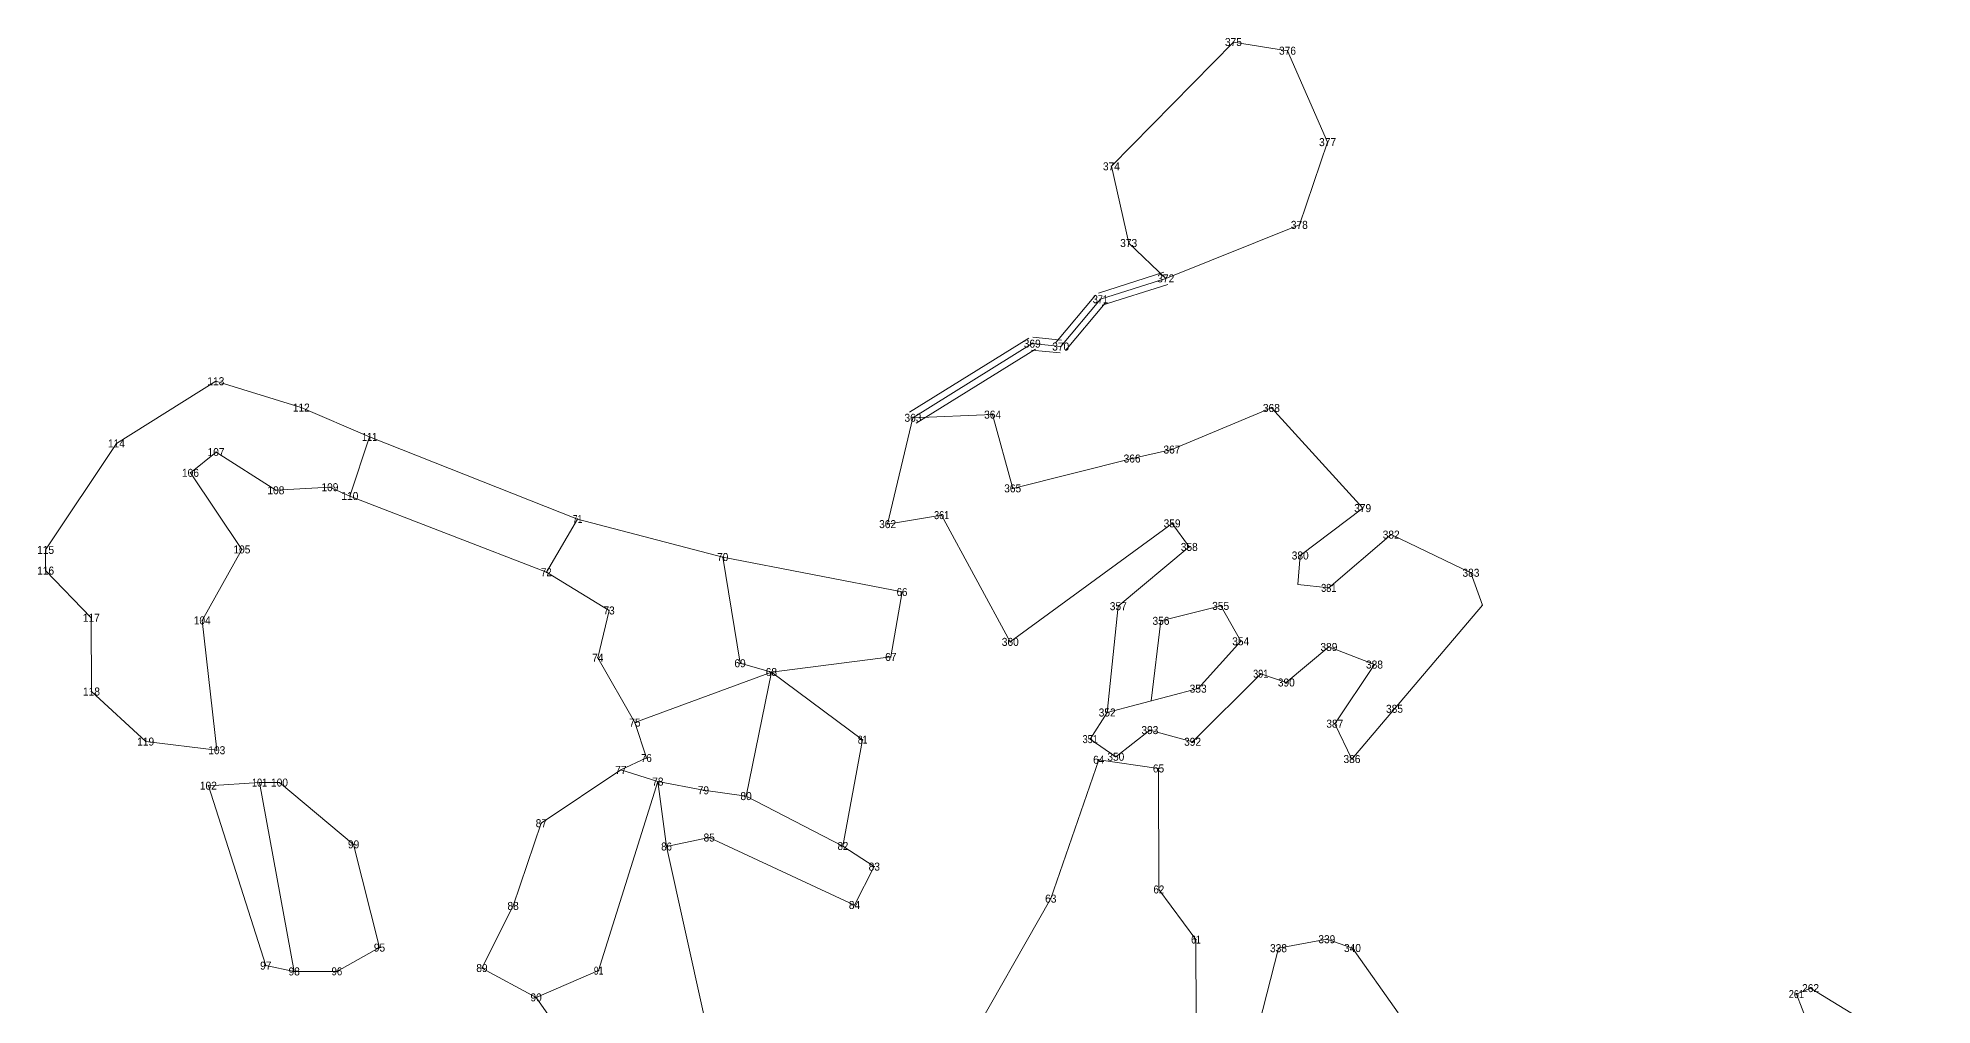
# Model space of a CAD drawing. Header units: metres. Extents: x 551040 to 556777, y 1846780 to 1849752.
# Drawn here: x 554964 to 556147, y 1849148 to 1849752 of the extents above; entities that cross this region are included whole.
import ezdxf
from ezdxf.enums import TextEntityAlignment as Align

# ---------------------------------------------------------------- set-up
doc = ezdxf.new("R2010")
doc.units = ezdxf.units.M
doc.header["$LTSCALE"] = 2
for name, color, linetype, lineweight in [('11', 7, 'Continuous', 13), ('22', 7, 'Continuous', 13), ('23', 7, 'Continuous', 13)]:
    doc.layers.add(name, color=color, linetype=linetype, lineweight=lineweight)
doc.layers.add('12', color=7, linetype='Continuous')

msp = doc.modelspace()

# ---------------------------------------------------------------- linework, layer by layer
at = {"layer": '11'}
for p, q in [((555710.93, 1849749.62), (555710.31, 1849749.62)), ((555710.62, 1849749.31), (555710.62, 1849749.93)), ((555744.72, 1849744.18), (555744.09, 1849744.18)), ((555744.4, 1849743.87), (555744.4, 1849744.49)), ((555769.75, 1849687.07), (555769.12, 1849687.07)), ((555769.44, 1849686.76), (555769.44, 1849687.38)), ((555634.72, 1849671.96), (555634.09, 1849671.96)), ((555634.4, 1849671.65), (555634.4, 1849672.27)), ((555752.11, 1849635.38), (555751.49, 1849635.38)), ((555751.8, 1849635.07), (555751.8, 1849635.69)), ((555645.5, 1849624.03), (555644.88, 1849624.03)), ((555645.19, 1849623.72), (555645.19, 1849624.35)), ((555668.67, 1849601.96), (555668.04, 1849601.96)), ((555668.36, 1849601.65), (555668.36, 1849602.28)), ((555627.82, 1849588.95), (555627.2, 1849588.95)), ((555627.51, 1849588.63), (555627.51, 1849589.26)), ((555585.24, 1849561.17), (555584.62, 1849561.17)), ((555584.93, 1849560.86), (555584.93, 1849561.48)), ((555603.02, 1849559.37), (555602.4, 1849559.37)), ((555602.71, 1849559.06), (555602.71, 1849559.68)), ((555075.24, 1849537.7), (555074.61, 1849537.7)), ((555074.92, 1849537.39), (555074.92, 1849538.01)), ((555128.6, 1849521.25), (555127.97, 1849521.25)), ((555128.28, 1849520.93), (555128.28, 1849521.56)), ((555560.48, 1849516.84), (555559.85, 1849516.84)), ((555560.17, 1849516.53), (555560.17, 1849517.15)), ((555734.64, 1849520.99), (555734.01, 1849520.99)), ((555734.33, 1849520.67), (555734.33, 1849521.3)), ((555510.72, 1849514.87), (555510.1, 1849514.87)), ((555510.41, 1849514.55), (555510.41, 1849515.18)), ((555013.13, 1849498.81), (555012.51, 1849498.81)), ((555012.82, 1849498.5), (555012.82, 1849499.12)), ((555075.35, 1849493.44), (555074.73, 1849493.44)), ((555075.04, 1849493.13), (555075.04, 1849493.75)), ((555171.3, 1849502.91), (555170.67, 1849502.91)), ((555170.98, 1849502.6), (555170.98, 1849503.23)), ((555672.5, 1849495), (555671.88, 1849495)), ((555672.19, 1849494.69), (555672.19, 1849495.31)), ((555059.39, 1849480.49), (555058.76, 1849480.49)), ((555059.08, 1849480.18), (555059.08, 1849480.8)), ((555647.64, 1849489.4), (555647.01, 1849489.4)), ((555647.32, 1849489.09), (555647.32, 1849489.72)), ((555112.74, 1849469.56), (555112.11, 1849469.56)), ((555112.42, 1849469.25), (555112.42, 1849469.87)), ((555146.5, 1849471.49), (555145.87, 1849471.49)), ((555146.18, 1849471.18), (555146.18, 1849471.81)), ((555573.04, 1849470.77), (555572.42, 1849470.77)), ((555572.73, 1849470.45), (555572.73, 1849471.08)), ((555158.95, 1849465.99), (555158.33, 1849465.99)), ((555158.64, 1849465.68), (555158.64, 1849466.31)), ((555791.68, 1849458.43), (555791.05, 1849458.43)), ((555791.36, 1849458.12), (555791.36, 1849458.74)), ((555301.17, 1849451.61), (555300.55, 1849451.61)), ((555300.86, 1849451.3), (555300.86, 1849451.92)), ((555494.9, 1849448.43), (555494.27, 1849448.43)), ((555494.59, 1849448.12), (555494.59, 1849448.74)), ((555528.65, 1849454.05), (555528.03, 1849454.05)), ((555528.34, 1849453.74), (555528.34, 1849454.36)), ((555672.63, 1849448.89), (555672, 1849448.89)), ((555672.31, 1849448.58), (555672.31, 1849449.21)), ((555091.19, 1849432.31), (555091.19, 1849432.93)), ((555683.33, 1849434.17), (555682.7, 1849434.17)), ((555683.02, 1849433.86), (555683.02, 1849434.48)), ((555809.49, 1849441.88), (555808.87, 1849441.88)), ((555809.18, 1849441.57), (555809.18, 1849442.19)), ((554968.87, 1849432.3), (554968.25, 1849432.3)), ((554968.56, 1849431.99), (554968.56, 1849432.61)), ((555091.5, 1849432.62), (555090.88, 1849432.62)), ((555391.87, 1849427.87), (555391.25, 1849427.87)), ((555391.56, 1849427.56), (555391.56, 1849428.18)), ((555752.66, 1849428.82), (555752.03, 1849428.82)), ((555752.34, 1849428.51), (555752.34, 1849429.13)), ((554968.91, 1849419.39), (554968.28, 1849419.39)), ((554968.6, 1849419.08), (554968.6, 1849419.7)), ((555281.71, 1849418.36), (555281.08, 1849418.36)), ((555281.4, 1849418.05), (555281.4, 1849418.67)), ((555859.32, 1849418.03), (555858.7, 1849418.03)), ((555859.01, 1849417.72), (555859.01, 1849418.35)), ((555503.9, 1849406.03), (555503.27, 1849406.03)), ((555503.58, 1849405.72), (555503.58, 1849406.34)), ((555638.68, 1849396.85), (555638.68, 1849397.48)), ((555702.98, 1849397.33), (555702.35, 1849397.33)), ((555702.66, 1849397.02), (555702.66, 1849397.65)), ((555770.48, 1849408.58), (555769.86, 1849408.58)), ((555770.17, 1849408.27), (555770.17, 1849408.89)), ((555866.17, 1849397.77), (555865.86, 1849397.77)), ((555866.17, 1849397.77), (555866.17, 1849398.08)), ((554997.42, 1849389.95), (554996.79, 1849389.95)), ((554997.11, 1849389.64), (554997.11, 1849390.27)), ((555066.74, 1849388.29), (555066.11, 1849388.29)), ((555066.42, 1849387.98), (555066.42, 1849388.6)), ((555320.87, 1849394.49), (555320.24, 1849394.49)), ((555320.56, 1849394.18), (555320.56, 1849394.8)), ((555638.99, 1849397.17), (555638.37, 1849397.17)), ((555665.68, 1849388.01), (555665.05, 1849388.01)), ((555665.36, 1849387.7), (555665.36, 1849388.32)), ((555571.52, 1849374.86), (555570.89, 1849374.86)), ((555571.2, 1849374.55), (555571.2, 1849375.17)), ((555715.47, 1849375.24), (555714.85, 1849375.24)), ((555715.16, 1849374.93), (555715.16, 1849375.55)), ((555313.84, 1849364.96), (555313.22, 1849364.96)), ((555313.53, 1849364.65), (555313.53, 1849365.27)), ((555402.4, 1849361.19), (555402.4, 1849361.82)), ((555496.9, 1849365.44), (555496.27, 1849365.44)), ((555496.58, 1849365.13), (555496.58, 1849365.75)), ((555770.58, 1849371.69), (555769.95, 1849371.69)), ((555770.27, 1849371.38), (555770.27, 1849372.01)), ((555402.71, 1849361.51), (555402.09, 1849361.51)), ((555422.28, 1849356.02), (555421.65, 1849356.02)), ((555421.96, 1849355.71), (555421.96, 1849356.33)), ((555727.97, 1849354.98), (555727.34, 1849354.98)), ((555727.66, 1849354.67), (555727.66, 1849355.29)), ((555799.04, 1849360.7), (555798.42, 1849360.7)), ((555798.73, 1849360.39), (555798.73, 1849361.01)), ((554997.54, 1849343.85), (554996.91, 1849343.85)), ((554997.23, 1849343.53), (554997.23, 1849344.16)), ((555688.89, 1849345.65), (555688.27, 1849345.65)), ((555688.58, 1849345.34), (555688.58, 1849345.97)), ((555743.98, 1849349.49), (555743.35, 1849349.49)), ((555743.66, 1849349.18), (555743.66, 1849349.8)), ((555632.06, 1849330.75), (555631.44, 1849330.75)), ((555631.75, 1849330.44), (555631.75, 1849331.06)), ((555811.56, 1849333.07), (555810.93, 1849333.07)), ((555811.24, 1849332.76), (555811.24, 1849333.38)), ((555337.05, 1849324.44), (555336.42, 1849324.44)), ((555336.74, 1849324.13), (555336.74, 1849324.76)), ((555621.13, 1849313.81), (555621.13, 1849314.44)), ((555658.75, 1849319.75), (555658.12, 1849319.75)), ((555658.44, 1849319.44), (555658.44, 1849320.07)), ((555774.26, 1849323.75), (555773.63, 1849323.75)), ((555773.95, 1849323.44), (555773.95, 1849324.06)), ((555031.39, 1849312.58), (555030.76, 1849312.58)), ((555031.08, 1849312.27), (555031.08, 1849312.89)), ((555075.83, 1849307.17), (555075.21, 1849307.17)), ((555075.52, 1849306.85), (555075.52, 1849307.48)), ((555343.9, 1849302.02), (555343.9, 1849302.64)), ((555479.26, 1849313.75), (555478.63, 1849313.75)), ((555478.95, 1849313.44), (555478.95, 1849314.06)), ((555621.44, 1849314.12), (555620.82, 1849314.12)), ((555637.46, 1849303.1), (555636.84, 1849303.1)), ((555637.15, 1849302.79), (555637.15, 1849303.41)), ((555685.43, 1849312.45), (555684.8, 1849312.45)), ((555685.11, 1849312.14), (555685.11, 1849312.76)), ((555328.24, 1849294.91), (555327.62, 1849294.91)), ((555327.93, 1849294.6), (555327.93, 1849295.22)), ((555344.22, 1849302.33), (555343.59, 1849302.33)), ((555626.8, 1849301.23), (555626.18, 1849301.23)), ((555626.49, 1849300.92), (555626.49, 1849301.54)), ((555664.14, 1849295.79), (555663.52, 1849295.79)), ((555663.83, 1849295.48), (555663.83, 1849296.11)), ((555784.98, 1849301.65), (555784.36, 1849301.65)), ((555784.67, 1849301.33), (555784.67, 1849301.96)), ((555070.56, 1849285.02), (555069.94, 1849285.02)), ((555070.25, 1849284.71), (555070.25, 1849285.33)), ((555102.55, 1849286.95), (555101.92, 1849286.95)), ((555102.23, 1849286.64), (555102.23, 1849287.26)), ((555114.99, 1849286.98), (555114.36, 1849286.98)), ((555114.68, 1849286.67), (555114.68, 1849287.29)), ((555351.36, 1849287.59), (555350.74, 1849287.59)), ((555351.05, 1849287.28), (555351.05, 1849287.91)), ((555379.81, 1849282.14), (555379.19, 1849282.14)), ((555379.5, 1849281.83), (555379.5, 1849282.45)), ((555406.48, 1849278.52), (555405.86, 1849278.52)), ((555406.17, 1849278.21), (555406.17, 1849278.83)), ((555278.56, 1849261.59), (555277.94, 1849261.59)), ((555278.25, 1849261.27), (555278.25, 1849261.9)), ((555161.3, 1849248.37), (555160.67, 1849248.37)), ((555160.99, 1849248.06), (555160.99, 1849248.68)), ((555356.8, 1849247.03), (555356.18, 1849247.03)), ((555356.49, 1849246.72), (555356.49, 1849247.35)), ((555383.45, 1849252.64), (555382.82, 1849252.64)), ((555383.13, 1849252.33), (555383.13, 1849252.95)), ((555466.99, 1849247.33), (555466.37, 1849247.33)), ((555466.68, 1849247.01), (555466.68, 1849247.64)), ((555486.58, 1849234.47), (555485.95, 1849234.47)), ((555486.26, 1849234.15), (555486.26, 1849234.78)), ((555664.34, 1849220.18), (555663.72, 1849220.18)), ((555664.03, 1849219.86), (555664.03, 1849220.49)), ((555260.93, 1849209.9), (555260.3, 1849209.9)), ((555260.61, 1849209.59), (555260.61, 1849210.21)), ((555474.2, 1849210.46), (555473.57, 1849210.46)), ((555473.88, 1849210.15), (555473.88, 1849210.77)), ((555596.82, 1849214.47), (555596.19, 1849214.47)), ((555596.51, 1849214.15), (555596.51, 1849214.78)), ((555687.53, 1849188.89), (555686.9, 1849188.89)), ((555687.21, 1849188.57), (555687.21, 1849189.2)), ((555769.28, 1849189.1), (555768.66, 1849189.1)), ((555768.97, 1849188.79), (555768.97, 1849189.41)), ((555106.4, 1849172.61), (555105.77, 1849172.61)), ((555106.09, 1849172.3), (555106.09, 1849172.92)), ((555177.46, 1849183.86), (555176.84, 1849183.86)), ((555177.15, 1849183.55), (555177.15, 1849184.17)), ((555739.08, 1849183.49), (555738.46, 1849183.49)), ((555738.77, 1849183.18), (555738.77, 1849183.8)), ((555785.29, 1849183.61), (555784.67, 1849183.61)), ((555784.98, 1849183.3), (555784.98, 1849183.92)), ((555124.18, 1849168.97), (555123.56, 1849168.97)), ((555123.87, 1849168.66), (555123.87, 1849169.28)), ((555150.84, 1849169.04), (555150.22, 1849169.04)), ((555150.53, 1849168.72), (555150.53, 1849169.35)), ((555241.48, 1849171.12), (555240.85, 1849171.12)), ((555241.16, 1849170.8), (555241.16, 1849171.43)), ((555314.35, 1849169.46), (555313.72, 1849169.46)), ((555314.04, 1849169.15), (555314.04, 1849169.77)), ((555275.29, 1849152.76), (555274.67, 1849152.76)), ((555274.98, 1849152.45), (555274.98, 1849153.07)), ((556062.62, 1849154.83), (556062, 1849154.83)), ((556062.31, 1849154.52), (556062.31, 1849155.15)), ((556071.5, 1849158.55), (556070.88, 1849158.55)), ((556071.19, 1849158.23), (556071.19, 1849158.86))]:
    msp.add_line(p, q, dxfattribs=at)
at = {"layer": '22'}
for p, q in [((555626.3, 1849592.76), (555667.15, 1849605.77)), ((555599.64, 1849561.94), (555624.44, 1849591.52)), ((555628.72, 1849585.14), (555669.57, 1849598.15)), ((555605.78, 1849556.8), (555630.58, 1849586.38)), ((555508.3, 1849518.27), (555582.82, 1849564.57)), ((555585.33, 1849565.15), (555603.11, 1849563.35)), ((555512.52, 1849511.47), (555587.04, 1849557.77)), ((555584.53, 1849557.19), (555602.31, 1849555.39)), ((555170.98, 1849502.91), (555128.28, 1849521.25)), ((555102.23, 1849286.95), (555123.87, 1849168.97))]:
    msp.add_line(p, q, dxfattribs=at)
for points in [[(555510.41, 1849514.87), (555584.93, 1849561.17), (555602.71, 1849559.37), (555627.51, 1849588.95), (555668.36, 1849601.96), (555645.19, 1849624.03), (555634.4, 1849671.96), (555710.62, 1849749.62), (555744.4, 1849744.18), (555769.43, 1849687.07), (555751.8, 1849635.38), (555668.36, 1849601.96)], [(555158.64, 1849465.99), (555146.18, 1849471.49), (555112.42, 1849469.56), (555075.04, 1849493.44), (555059.08, 1849480.49), (555091.19, 1849432.62), (555066.42, 1849388.29), (555075.52, 1849307.17), (555031.08, 1849312.58), (554997.23, 1849343.85), (554997.11, 1849389.95), (554968.6, 1849419.39), (554968.56, 1849432.3), (555012.82, 1849498.81), (555074.92, 1849537.7), (555128.28, 1849521.25)], [(555631.75, 1849330.75), (555638.68, 1849397.17), (555683.02, 1849434.17), (555672.31, 1849448.89), (555571.2, 1849374.86), (555528.34, 1849454.05), (555494.59, 1849448.43), (555510.41, 1849514.87), (555560.17, 1849516.84), (555572.73, 1849470.77), (555647.32, 1849489.4), (555672.19, 1849495), (555734.33, 1849520.99), (555791.36, 1849458.43), (555752.34, 1849428.82), (555750.91, 1849410.62), (555770.17, 1849408.58), (555809.18, 1849441.88), (555859.01, 1849418.03), (555866.17, 1849397.77), (555811.24, 1849333.07)], [(555300.86, 1849451.61), (555170.98, 1849502.91), (555158.64, 1849465.99), (555281.4, 1849418.36)], [(555391.56, 1849427.87), (555300.86, 1849451.61), (555281.4, 1849418.36), (555320.56, 1849394.49), (555313.53, 1849364.96), (555336.74, 1849324.44)], [(555327.93, 1849294.91), (555343.9, 1849302.33), (555336.74, 1849324.44), (555421.96, 1849356.02), (555402.4, 1849361.51), (555391.56, 1849427.87), (555503.58, 1849406.03)], [(555503.58, 1849406.03), (555496.58, 1849365.44), (555421.96, 1849356.02), (555478.95, 1849313.75), (555466.68, 1849247.33), (555406.17, 1849278.52), (555421.96, 1849356.02)], [(555637.15, 1849303.1), (555621.13, 1849314.12), (555631.75, 1849330.75), (555688.58, 1849345.65), (555715.16, 1849375.24), (555702.66, 1849397.33), (555665.36, 1849388.01), (555659.22, 1849337.95)], [(555770.27, 1849371.69), (555743.66, 1849349.49), (555727.66, 1849354.98), (555685.11, 1849312.45), (555658.44, 1849319.75), (555637.15, 1849303.1)], [(555811.24, 1849333.07), (555784.67, 1849301.65), (555773.95, 1849323.75), (555798.73, 1849360.7), (555770.27, 1849371.69)], [(555274.98, 1849152.76), (555241.16, 1849171.12), (555260.61, 1849209.9), (555278.25, 1849261.59), (555327.93, 1849294.91), (555351.05, 1849287.59)], [(555576.09, 1849095.96), (555600.28, 1849133.33), (555687.35, 1849139.09), (555687.21, 1849188.89), (555664.03, 1849220.18), (555663.83, 1849295.79), (555626.49, 1849301.23), (555596.51, 1849214.47), (555543.41, 1849121.23)], [(555351.05, 1849287.59), (555314.04, 1849169.46), (555274.98, 1849152.76), (555321.36, 1849086.49), (555360.46, 1849088.43), (555379.87, 1849141.97), (555356.49, 1849247.03)], [(555406.17, 1849278.52), (555379.5, 1849282.14), (555351.05, 1849287.59), (555356.49, 1849247.03), (555383.13, 1849252.64)], [(555466.68, 1849247.33), (555486.26, 1849234.47), (555473.88, 1849210.46), (555383.13, 1849252.64)], [(555726.46, 1849135.5), (555738.77, 1849183.49), (555768.97, 1849189.1), (555784.98, 1849183.61), (555813.52, 1849143.11), (555769.21, 1849096.89)], [(556140.76, 1849062.83), (556122.96, 1849070.15), (556162.03, 1849085.01), (556122.86, 1849110.73), (556096.2, 1849108.81), (556069.51, 1849121.65), (556069.47, 1849136.41), (556062.31, 1849154.83), (556071.19, 1849158.55), (556110.35, 1849134.67), (556137.03, 1849129.21), (556154.76, 1849142.17), (556195.75, 1849099.86)]]:
    msp.add_lwpolyline(points, dxfattribs=at)
msp.add_lwpolyline([(555070.25, 1849285.02), (555102.23, 1849286.95), (555114.68, 1849286.98), (555160.99, 1849248.37), (555177.15, 1849183.86), (555150.53, 1849169.04), (555123.87, 1849168.97), (555106.09, 1849172.61)], close=True, dxfattribs=at)
at = {"layer": '23'}
msp.add_lwpolyline([(555865.91, 1849397.77), (555866.17, 1849397.77), (555866.17, 1849398.07)], dxfattribs=at)

# ---------------------------------------------------------------- texts
at = {"layer": '12'}
for s, width, p in [('375', 0.95, (555710.62, 1849747.12)), ('376', 0.95, (555744.395, 1849741.68)), ('377', 0.95, (555769.43, 1849684.57)), ('374', 0.95, (555634.4, 1849669.46)), ('378', 0.95, (555751.8, 1849632.88)), ('373', 0.95, (555645.19, 1849621.53)), ('372', 0.95, (555668.355, 1849599.46)), ('371', 0.85, (555627.515, 1849586.45)), ('369', 0.95, (555584.93, 1849558.67)), ('370', 0.95, (555602.71, 1849556.87)), ('113', 0.95, (555074.92, 1849535.2)), ('112', 0.95, (555128.275, 1849518.75)), ('363', 0.95, (555510.41, 1849512.37)), ('364', 0.95, (555560.17, 1849514.34)), ('368', 0.95, (555734.33, 1849518.49)), ('111', 0.85, (555170.985, 1849500.41)), ('114', 0.95, (555012.82, 1849496.31)), ('107', 0.95, (555075.04, 1849490.94)), ('366', 0.95, (555647.315, 1849486.9)), ('367', 0.95, (555672.19, 1849492.5)), ('106', 0.95, (555059.075, 1849477.99)), ('108', 0.95, (555112.42, 1849467.06)), ('109', 0.95, (555146.18, 1849468.99)), ('110', 0.95, (555158.64, 1849463.49)), ('365', 0.95, (555572.73, 1849468.27)), ('361', 0.85, (555528.345, 1849451.55)), ('379', 0.95, (555791.36, 1849455.93)), ('71', 0.8, (555300.865, 1849449.11)), ('362', 0.95, (555494.585, 1849445.93)), ('359', 0.95, (555672.31, 1849446.39)), ('115', 0.95, (554968.56, 1849429.8)), ('105', 0.95, (555091.19, 1849430.12)), ('358', 0.95, (555683.02, 1849431.67)), ('382', 0.95, (555809.175, 1849439.38)), ('116', 0.95, (554968.595, 1849416.89)), ('72', 0.9, (555281.395, 1849415.86)), ('70', 0.95, (555391.56, 1849425.37)), ('380', 0.95, (555752.34, 1849426.32)), ('381', 0.85, (555770.175, 1849406.08)), ('383', 0.95, (555859.01, 1849415.53)), ('66', 0.9, (555503.575, 1849403.53)), ('357', 0.95, (555638.68, 1849394.67)), ('355', 0.95, (555702.66, 1849394.83)), ('117', 0.95, (554997.11, 1849387.45)), ('104', 0.95, (555066.42, 1849385.79)), ('73', 0.95, (555320.56, 1849391.99)), ('356', 0.95, (555665.355, 1849385.51)), ('360', 0.95, (555571.2, 1849372.36)), ('354', 0.95, (555715.16, 1849372.74)), ('389', 0.95, (555770.27, 1849369.19)), ('74', 0.95, (555313.53, 1849362.46)), ('69', 0.95, (555402.4, 1849359.01)), ('67', 0.95, (555496.58, 1849362.94)), ('388', 0.95, (555798.73, 1849358.2)), ('68', 0.95, (555421.96, 1849353.52)), ('391', 0.85, (555727.665, 1849352.48)), ('390', 0.95, (555743.66, 1849346.99)), ('118', 0.95, (554997.23, 1849341.35)), ('353', 0.95, (555688.58, 1849343.15)), ('75', 0.95, (555336.74, 1849321.94)), ('352', 0.95, (555631.745, 1849328.25)), ('387', 0.95, (555773.95, 1849321.25)), ('385', 0.95, (555811.24, 1849330.57)), ('119', 0.95, (555031.08, 1849310.08)), ('81', 0.8, (555478.955, 1849311.25)), ('351', 0.85, (555621.135, 1849311.62)), ('393', 0.95, (555658.44, 1849317.25)), ('392', 0.95, (555685.105, 1849309.95)), ('103', 0.95, (555075.52, 1849304.67)), ('76', 0.9, (555343.895, 1849299.83)), ('64', 0.95, (555626.49, 1849298.73)), ('350', 0.95, (555637.15, 1849300.6)), ('386', 0.95, (555784.665, 1849299.15)), ('77', 0.95, (555327.93, 1849292.41)), ('65', 0.95, (555663.83, 1849293.29)), ('102', 0.95, (555070.245, 1849282.52)), ('101', 0.85, (555102.235, 1849284.45)), ('100', 0.95, (555114.68, 1849284.48)), ('78', 0.95, (555351.05, 1849285.09)), ('79', 0.95, (555379.5, 1849279.64)), ('80', 0.95, (555406.17, 1849276.02)), ('87', 0.95, (555278.25, 1849259.09)), ('99', 0.95, (555160.99, 1849245.87)), ('86', 0.9, (555356.485, 1849244.53)), ('85', 0.95, (555383.13, 1849250.14)), ('82', 0.9, (555466.675, 1849244.83)), ('83', 0.95, (555486.26, 1849231.97)), ('62', 0.9, (555664.025, 1849217.68)), ('88', 0.95, (555260.61, 1849207.4)), ('84', 0.95, (555473.88, 1849207.96)), ('63', 0.95, (555596.51, 1849211.97)), ('95', 0.95, (555177.15, 1849181.36)), ('61', 0.8, (555687.215, 1849186.39)), ('338', 0.95, (555738.77, 1849180.99)), ('339', 0.95, (555768.97, 1849186.6)), ('340', 0.95, (555784.98, 1849181.11)), ('97', 0.95, (555106.09, 1849170.11)), ('89', 0.95, (555241.16, 1849168.62)), ('98', 0.95, (555123.87, 1849166.47)), ('96', 0.9, (555150.525, 1849166.54)), ('91', 0.8, (555314.045, 1849166.96)), ('262', 0.95, (556071.185, 1849156.05)), ('90', 0.95, (555274.98, 1849150.26)), ('261', 0.85, (556062.315, 1849152.33))]:
    msp.add_text(s, height=5, dxfattribs=dict(at, width=width)).set_placement(p, align=Align.CENTER)

doc.saveas('drawing.dxf')
